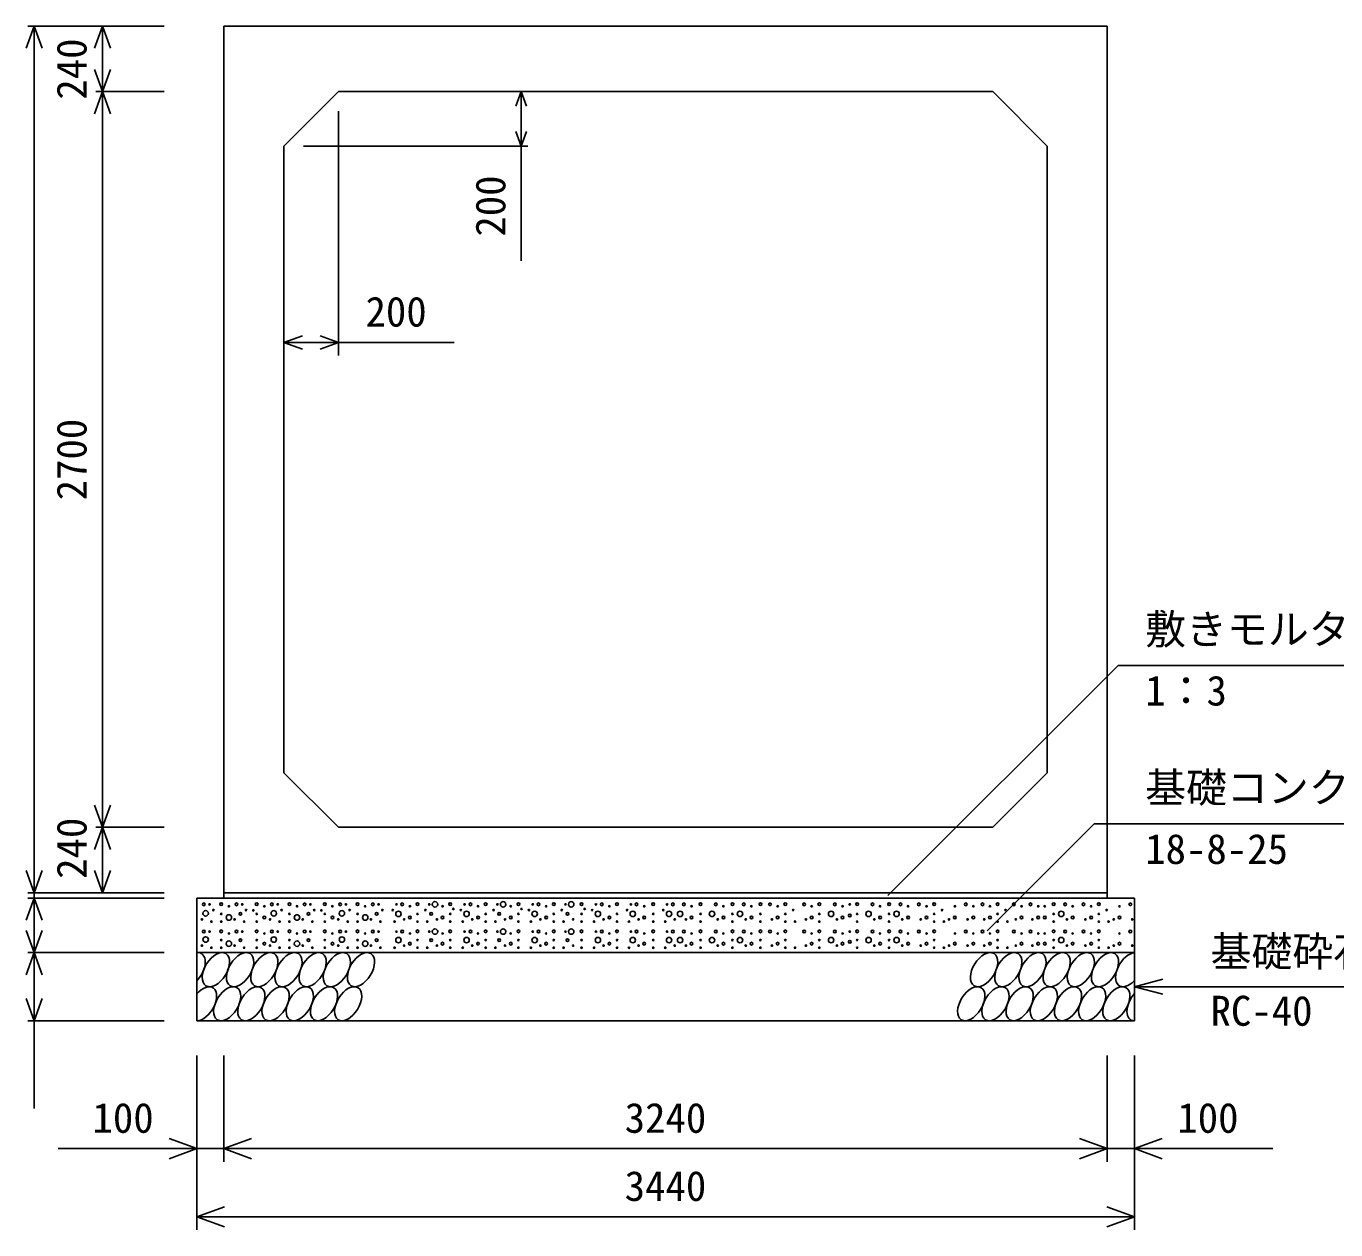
# Model space of a CAD drawing. Units: millimetres, scale not verified. Extents: x -100800 to 100800, y -35640 to 35640.
# Drawn here: x 77614 to 82418, y -4267 to 150 of the extents above; entities that cross this region are included whole.
import ezdxf
from ezdxf.enums import TextEntityAlignment as Align

# ---------------------------------------------------------------- set-up
doc = ezdxf.new("R2010")
doc.units = ezdxf.units.MM
doc.header["$LTSCALE"] = 120
for name, color, linetype, lineweight in [('0-0_DIM', 7, 'Continuous', 25), ('0-2_HATCH', 6, 'Continuous', 25), ('0-5_OUTLINE', 3, 'Continuous', 25)]:
    doc.layers.add(name, color=color, linetype=linetype, lineweight=lineweight)
doc.styles.add('ＭＳ ゴシック', font='')
doc.styles.get('ＭＳ ゴシック').set_extended_font_data('MS Gothic')

msp = doc.modelspace()

# ---------------------------------------------------------------- linework, layer by layer
at = {"layer": '0-0_DIM'}
for p, q in [((77619, 150.3), (78119.1, 150.3)), ((77643, 150.3), (77643, -3029.7)), ((77893, 150.3), (77893, -89.7)), ((77869, -89.7), (78119.1, -89.7)), ((77893, -2789.7), (77893, -89.7)), ((79429.5, -89.7), (79429.5, -289.7)), ((78759.1, -161.7), (78759.1, -1058.3)), ((78631.1, -289.7), (79453.5, -289.7)), ((79429.5, -710.5), (79429.5, -289.7)), ((78559.1, -1010.3), (78759.1, -1010.3)), ((79183.2, -1010.3), (78759.1, -1010.3)), ((81619, -2195.8), (80774.9, -3039.8)), ((81619, -2195.8), (82924.7, -2195.8)), ((81531.3, -2776.9), (81138.5, -3169.7)), ((81531.3, -2776.9), (83300.3, -2776.9)), ((77869, -2789.7), (78119.1, -2789.7)), ((77893, -2789.7), (77893, -3029.7)), ((77619, -3029.7), (78119.1, -3029.7)), ((77619, -3049.7), (78119.1, -3049.7)), ((77643, -3029.7), (77643, -3049.7)), ((77643, -3249.7), (77643, -3049.7)), ((77619, -3249.7), (78119.1, -3249.7)), ((77643, -3249.7), (77643, -3499.7)), ((81679.1, -3374.7), (81783.4, -3346.7)), ((81679.1, -3374.7), (82788, -3374.7)), ((81679.1, -3374.7), (81783.4, -3402.7)), ((77619, -3499.7), (78119.1, -3499.7)), ((77643, -3821.8), (77643, -3499.7)), ((78239.1, -4266.9), (78239.1, -3627.3)), ((78339.1, -4016.9), (78339.1, -3627.3)), ((81579.1, -4016.9), (81579.1, -3627.3)), ((81679.1, -4266.9), (81679.1, -3627.3)), ((77731.1, -3968.9), (78239.1, -3968.9)), ((78239.1, -3968.9), (78339.1, -3968.9)), ((78339.1, -3968.9), (81579.1, -3968.9)), ((78239.1, -4218.9), (81679.1, -4218.9))]:
    msp.add_line(p, q, dxfattribs=at)
for points in [[(77672.6, 69.1), (77643, 150.3), (77613.5, 69.1)], [(77922.6, 69.1), (77893, 150.3), (77863.5, 69.1)], [(77922.6, -8.5), (77893, -89.7), (77863.5, -8.5)], [(77922.6, -170.9), (77893, -89.7), (77863.5, -170.9)], [(79409.8, -143.8), (79429.5, -89.7), (79449.2, -143.8)], [(79409.8, -235.6), (79429.5, -289.7), (79449.2, -235.6)], [(78626.8, -985.7), (78559.1, -1010.3), (78626.8, -1035)], [(78691.4, -985.7), (78759.1, -1010.3), (78691.4, -1035)], [(77922.6, -2708.5), (77893, -2789.7), (77863.5, -2708.5)], [(77922.6, -2870.9), (77893, -2789.7), (77863.5, -2870.9)], [(77672.6, -2948.5), (77643, -3029.7), (77613.5, -2948.5)], [(77922.6, -2948.5), (77893, -3029.7), (77863.5, -2948.5)], [(77672.6, -3130.9), (77643, -3049.7), (77613.5, -3130.9)], [(77672.6, -3168.5), (77643, -3249.7), (77613.5, -3168.5)], [(77672.6, -3330.9), (77643, -3249.7), (77613.5, -3330.9)], [(77672.6, -3418.5), (77643, -3499.7), (77613.5, -3418.5)], [(78137.6, -3932), (78239.1, -3968.9), (78137.6, -4005.9)], [(78440.6, -4005.9), (78339.1, -3968.9), (78440.6, -3932)], [(81477.6, -3932), (81579.1, -3968.9), (81477.6, -4005.9)], [(81780.6, -3932), (81679.1, -3968.9), (81780.6, -4005.9)], [(82187.1, -3968.9), (81679.1, -3968.9), (81579.1, -3968.9)], [(78340.6, -4255.9), (78239.1, -4218.9), (78340.6, -4182)], [(81577.6, -4182), (81679.1, -4218.9), (81577.6, -4255.9)]]:
    msp.add_lwpolyline(points, dxfattribs=at)
at = {"layer": '0-2_HATCH'}
for centre, radius in [((78265.1, -3072.5), 5), ((78286.2, -3072.5), 2.5), ((78329.1, -3071.6), 5), ((78385.1, -3072.5), 5), ((78406.2, -3072.5), 2.5), ((78459.1, -3071.6), 5), ((78515.1, -3072.5), 5), ((78536.2, -3072.5), 2.5), ((78579.1, -3071.6), 5), ((78635.1, -3072.5), 5), ((78656.2, -3072.5), 2.5), ((78709.1, -3071.6), 5), ((78765.1, -3072.5), 5), ((78786.2, -3072.5), 2.5), ((78829.1, -3071.6), 5), ((78885.1, -3072.5), 5), ((78906.2, -3072.5), 2.5), ((78972, -3072.5), 2.5), ((78993.1, -3072.5), 5), ((79049.1, -3071.6), 5), ((79092, -3072.5), 2.5), ((79113.1, -3072.5), 10), ((79169.1, -3071.6), 5), ((79222, -3072.5), 2.5), ((79243.1, -3072.5), 5), ((79299.1, -3071.6), 5), ((79342, -3072.5), 2.5), ((79363.1, -3072.5), 10), ((79419.1, -3071.6), 5), ((79472, -3072.5), 2.5), ((79493.1, -3072.5), 5), ((79549.1, -3071.6), 5), ((79592, -3072.5), 2.5), ((79613.1, -3072.5), 10), ((79651, -3071.6), 5), ((79703.9, -3072.5), 2.5), ((79724.9, -3072.5), 5), ((79781, -3071.6), 5), ((79831.9, -3072.5), 2.5), ((79852.9, -3072.5), 5), ((79913.9, -3071.6), 5), ((79964.8, -3072.5), 2.5), ((79985.9, -3072.5), 5), ((80026.5, -3072.5), 5), ((80087.5, -3071.6), 5), ((80143.4, -3072.5), 5), ((80204.3, -3071.6), 5), ((80246.1, -3072.5), 5), ((80307, -3071.6), 5), ((80342.3, -3072.5), 5), ((80398.4, -3071.6), 5), ((80467.1, -3072.5), 5), ((80523.2, -3071.6), 5), ((80580.5, -3072.5), 5), ((80634.7, -3072.5), 2.5), ((80662, -3071.6), 5), ((80717.9, -3072.5), 5), ((80778.9, -3071.6), 5), ((80820.6, -3072.5), 5), ((80888.4, -3072.5), 5), ((80944.5, -3071.6), 5), ((81060.2, -3072.5), 5), ((81121.3, -3072.5), 5), ((81177.3, -3071.6), 5), ((81236.9, -3072.5), 5), ((81298, -3072.5), 5), ((81382.9, -3071.6), 5), ((81424.6, -3072.5), 5), ((81492.4, -3072.5), 5), ((81548.5, -3071.6), 5), ((81664.1, -3072.5), 5), ((78271.7, -3105.5), 10), ((78300.2, -3093.5), 2.5), ((78329.1, -3107.5), 2.5), ((78357.1, -3120.7), 10), ((78357.1, -3079.5), 2.5), ((78399.2, -3107.5), 5), ((78420.2, -3093.5), 2.5), ((78446.7, -3094.4), 2.5), ((78459.1, -3107.5), 2.5), ((78487.1, -3120.7), 5), ((78487.1, -3079.5), 2.5), ((78521.7, -3105.5), 10), ((78550.2, -3093.5), 2.5), ((78579.1, -3107.5), 2.5), ((78607.1, -3120.7), 10), ((78607.1, -3079.5), 2.5), ((78649.2, -3107.5), 5), ((78670.2, -3093.5), 2.5), ((78696.7, -3094.4), 2.5), ((78709.1, -3107.5), 2.5), ((78737.1, -3120.7), 5), ((78737.1, -3079.5), 2.5), ((78771.7, -3105.5), 10), ((78800.2, -3093.5), 2.5), ((78829.1, -3107.5), 2.5), ((78857.1, -3120.7), 10), ((78857.1, -3079.5), 2.5), ((78899.2, -3107.5), 5), ((78920.2, -3093.5), 2.5), ((78958, -3093.5), 2.5), ((78979, -3107.5), 10), ((79021.1, -3120.7), 5), ((79021.1, -3079.5), 2.5), ((79049.1, -3107.5), 2.5), ((79078, -3093.5), 2.5), ((79099, -3107.5), 5), ((79141.1, -3120.7), 5), ((79141.1, -3079.5), 2.5), ((79169.1, -3107.5), 2.5), ((79180.5, -3089.2), 2.5), ((79208, -3093.5), 2.5), ((79229, -3107.5), 10), ((79271.1, -3120.7), 5), ((79271.1, -3079.5), 2.5), ((79299.1, -3107.5), 2.5), ((79328, -3093.5), 2.5), ((79349, -3107.5), 5), ((79391.1, -3120.7), 5), ((79391.1, -3079.5), 2.5), ((79419.1, -3107.5), 2.5), ((79430.5, -3089.2), 2.5), ((79458, -3093.5), 2.5), ((79479, -3107.5), 10), ((79521.1, -3120.7), 5), ((79521.1, -3079.5), 2.5), ((79549.1, -3107.5), 2.5), ((79578, -3093.5), 2.5), ((79599, -3107.5), 5), ((79651, -3107.5), 2.5), ((79662.3, -3089.2), 2.5), ((79689.8, -3093.5), 2.5), ((79710.9, -3107.5), 10), ((79752.9, -3120.7), 5), ((79752.9, -3079.5), 2.5), ((79781, -3107.5), 2.5), ((79817.9, -3093.5), 2.5), ((79838.9, -3107.5), 10), ((79881, -3120.7), 5), ((79881, -3079.5), 2.5), ((79913.9, -3107.5), 2.5), ((79950.8, -3093.5), 2.5), ((79971.9, -3107.5), 10), ((80012.5, -3107.5), 10), ((80054.6, -3120.7), 5), ((80054.6, -3079.5), 2.5), ((80087.5, -3107.5), 2.5), ((80129.4, -3107.5), 10), ((80171.4, -3120.7), 5), ((80171.4, -3079.5), 2.5), ((80204.3, -3107.5), 2.5), ((80232.1, -3107.5), 10), ((80274.1, -3120.7), 5), ((80274.1, -3079.5), 2.5), ((80307, -3107.5), 2.5), ((80370.3, -3120.7), 5), ((80370.3, -3079.5), 2.5), ((80398.4, -3107.5), 2.5), ((80427.2, -3093.5), 2.5), ((80495.1, -3120.7), 5), ((80495.1, -3079.5), 2.5), ((80523.2, -3107.5), 2.5), ((80566.5, -3107.5), 10), ((80608.6, -3120.7), 5), ((80608.6, -3079.5), 2.5), ((80634.7, -3113.7), 5), ((80662, -3107.5), 2.5), ((80703.9, -3107.5), 10), ((80746, -3120.7), 5), ((80746, -3079.5), 2.5), ((80778.9, -3107.5), 2.5), ((80806.6, -3107.5), 10), ((80848.7, -3120.7), 5), ((80848.7, -3079.5), 2.5), ((80916.4, -3120.7), 5), ((80916.4, -3079.5), 2.5), ((80944.5, -3107.5), 2.5), ((80973.4, -3093.5), 2.5), ((81020.4, -3120.7), 5), ((81020.4, -3079.5), 2.5), ((81088.2, -3120.7), 5), ((81088.2, -3079.5), 2.5), ((81149.3, -3120.7), 5), ((81149.3, -3079.5), 2.5), ((81177.3, -3107.5), 2.5), ((81206.2, -3093.5), 2.5), ((81265, -3120.7), 5), ((81265, -3079.5), 2.5), ((81326.1, -3120.7), 5), ((81326.1, -3079.5), 2.5), ((81350, -3120.7), 5), ((81350, -3079.5), 2.5), ((81382.9, -3107.5), 2.5), ((81410.6, -3107.5), 10), ((81452.6, -3120.7), 5), ((81452.6, -3079.5), 2.5), ((81520.4, -3120.7), 5), ((81520.4, -3079.5), 2.5), ((81548.5, -3107.5), 2.5), ((81577.3, -3093.5), 2.5), ((81624.4, -3120.7), 5), ((81624.4, -3079.5), 2.5), ((78258.1, -3127.7), 2.5), ((78265.1, -3172.5), 5), ((78286.2, -3172.5), 2.5), ((78293.2, -3135.6), 2.5), ((78329.1, -3171.6), 5), ((78329.1, -3135.6), 2.5), ((78378.1, -3127.7), 2.5), ((78385.1, -3172.5), 5), ((78406.2, -3172.5), 2.5), ((78413.2, -3135.6), 2.5), ((78459.1, -3171.6), 5), ((78459.1, -3135.6), 2.5), ((78508.1, -3127.7), 2.5), ((78515.1, -3172.5), 5), ((78536.2, -3172.5), 2.5), ((78543.2, -3135.6), 2.5), ((78579.1, -3171.6), 5), ((78579.1, -3135.6), 2.5), ((78628.1, -3127.7), 2.5), ((78635.1, -3172.5), 5), ((78656.2, -3172.5), 2.5), ((78663.2, -3135.6), 2.5), ((78709.1, -3171.6), 5), ((78709.1, -3135.6), 2.5), ((78758.1, -3127.7), 2.5), ((78765.1, -3172.5), 5), ((78786.2, -3172.5), 2.5), ((78793.2, -3135.6), 2.5), ((78829.1, -3171.6), 5), ((78829.1, -3135.6), 2.5), ((78878.1, -3127.7), 2.5), ((78885.1, -3172.5), 5), ((78906.2, -3172.5), 2.5), ((78913.2, -3135.6), 2.5), ((78965, -3135.6), 2.5), ((78972, -3172.5), 2.5), ((78993.1, -3172.5), 5), ((79000.1, -3127.7), 2.5), ((79049.1, -3171.6), 5), ((79049.1, -3135.6), 2.5), ((79085, -3135.6), 2.5), ((79092, -3172.5), 2.5), ((79113.1, -3172.5), 10), ((79120.1, -3127.7), 2.5), ((79169.1, -3171.6), 5), ((79169.1, -3135.6), 2.5), ((79215, -3135.6), 2.5), ((79222, -3172.5), 2.5), ((79243.1, -3172.5), 5), ((79250.1, -3127.7), 2.5), ((79299.1, -3171.6), 5), ((79299.1, -3135.6), 2.5), ((79335, -3135.6), 2.5), ((79342, -3172.5), 2.5), ((79363.1, -3172.5), 10), ((79370.1, -3127.7), 2.5), ((79419.1, -3171.6), 5), ((79419.1, -3135.6), 2.5), ((79465, -3135.6), 2.5), ((79472, -3172.5), 2.5), ((79493.1, -3172.5), 5), ((79500.1, -3127.7), 2.5), ((79549.1, -3171.6), 5), ((79549.1, -3135.6), 2.5), ((79585, -3135.6), 2.5), ((79592, -3172.5), 2.5), ((79613.1, -3172.5), 10), ((79620.1, -3127.7), 2.5), ((79651, -3171.6), 5), ((79651, -3135.6), 2.5), ((79696.8, -3135.6), 2.5), ((79703.9, -3172.5), 2.5), ((79724.9, -3172.5), 5), ((79731.9, -3127.7), 2.5), ((79781, -3171.6), 5), ((79781, -3135.6), 2.5), ((79824.9, -3135.6), 2.5), ((79831.9, -3172.5), 2.5), ((79852.9, -3172.5), 5), ((79860, -3127.7), 2.5), ((79913.9, -3171.6), 5), ((79913.9, -3135.6), 2.5), ((79957.8, -3135.6), 2.5), ((79964.8, -3172.5), 2.5), ((79985.9, -3172.5), 5), ((79992.9, -3127.7), 2.5), ((80026.5, -3172.5), 5), ((80033.6, -3127.7), 2.5), ((80087.5, -3171.6), 5), ((80087.5, -3135.6), 2.5), ((80143.4, -3172.5), 5), ((80150.4, -3127.7), 2.5), ((80204.3, -3171.6), 5), ((80204.3, -3135.6), 2.5), ((80246.1, -3172.5), 5), ((80253.1, -3127.7), 2.5), ((80307, -3171.6), 5), ((80307, -3135.6), 2.5), ((80342.3, -3172.5), 5), ((80349.3, -3127.7), 2.5), ((80398.4, -3171.6), 5), ((80398.4, -3135.6), 2.5), ((80434.2, -3135.6), 2.5), ((80467.1, -3172.5), 5), ((80474.1, -3127.7), 2.5), ((80523.2, -3171.6), 5), ((80523.2, -3135.6), 2.5), ((80580.5, -3172.5), 5), ((80587.5, -3127.7), 2.5), ((80634.7, -3172.5), 2.5), ((80662, -3171.6), 5), ((80662, -3135.6), 2.5), ((80717.9, -3172.5), 5), ((80725, -3127.7), 2.5), ((80778.9, -3171.6), 5), ((80778.9, -3135.6), 2.5), ((80820.6, -3172.5), 5), ((80827.6, -3127.7), 2.5), ((80888.4, -3172.5), 5), ((80895.4, -3127.7), 2.5), ((80944.5, -3171.6), 5), ((80944.5, -3135.6), 2.5), ((80980.4, -3135.6), 2.5), ((80999.4, -3127.7), 2.5), ((81060.2, -3172.5), 5), ((81067.2, -3127.7), 2.5), ((81121.3, -3172.5), 5), ((81128.3, -3127.7), 2.5), ((81177.3, -3171.6), 5), ((81177.3, -3135.6), 2.5), ((81213.2, -3135.6), 2.5), ((81236.9, -3172.5), 5), ((81244, -3127.7), 2.5), ((81298, -3172.5), 5), ((81305, -3127.7), 2.5), ((81382.9, -3171.6), 5), ((81382.9, -3135.6), 2.5), ((81424.6, -3172.5), 5), ((81431.6, -3127.7), 2.5), ((81492.4, -3172.5), 5), ((81499.4, -3127.7), 2.5), ((81548.5, -3171.6), 5), ((81548.5, -3135.6), 2.5), ((81584.3, -3135.6), 2.5), ((81603.4, -3127.7), 2.5), ((81664.1, -3172.5), 5), ((81671.1, -3127.7), 2.5), ((78271.7, -3201.6), 10), ((78329.1, -3203.6), 2.5), ((78357.1, -3216.8), 10), ((78357.1, -3179.5), 2.5), ((78399.2, -3203.6), 5), ((78459.1, -3203.6), 2.5), ((78487.1, -3216.8), 5), ((78487.1, -3179.5), 2.5), ((78521.7, -3201.6), 10), ((78579.1, -3203.6), 2.5), ((78607.1, -3216.8), 10), ((78607.1, -3179.5), 2.5), ((78649.2, -3203.6), 5), ((78709.1, -3203.6), 2.5), ((78737.1, -3216.8), 5), ((78737.1, -3179.5), 2.5), ((78771.7, -3201.6), 10), ((78829.1, -3203.6), 2.5), ((78857.1, -3216.8), 10), ((78857.1, -3179.5), 2.5), ((78899.2, -3203.6), 5), ((78979, -3203.6), 10), ((79021.1, -3216.8), 5), ((79021.1, -3179.5), 2.5), ((79049.1, -3203.6), 2.5), ((79099, -3203.6), 5), ((79141.1, -3216.8), 5), ((79141.1, -3179.5), 2.5), ((79169.1, -3203.6), 2.5), ((79229, -3203.6), 10), ((79271.1, -3216.8), 5), ((79271.1, -3179.5), 2.5), ((79299.1, -3203.6), 2.5), ((79349, -3203.6), 5), ((79391.1, -3216.8), 5), ((79391.1, -3179.5), 2.5), ((79419.1, -3203.6), 2.5), ((79479, -3203.6), 10), ((79521.1, -3216.8), 5), ((79521.1, -3179.5), 2.5), ((79549.1, -3203.6), 2.5), ((79599, -3203.6), 5), ((79651, -3203.6), 2.5), ((79710.9, -3203.6), 10), ((79752.9, -3216.8), 5), ((79752.9, -3179.5), 2.5), ((79781, -3203.6), 2.5), ((79838.9, -3203.6), 10), ((79881, -3216.8), 5), ((79881, -3179.5), 2.5), ((79913.9, -3203.6), 2.5), ((79971.9, -3203.6), 10), ((80012.5, -3203.6), 10), ((80054.6, -3216.8), 5), ((80054.6, -3179.5), 2.5), ((80087.5, -3203.6), 2.5), ((80129.4, -3203.6), 10), ((80171.4, -3216.8), 5), ((80171.4, -3179.5), 2.5), ((80204.3, -3203.6), 2.5), ((80232.1, -3203.6), 10), ((80274.1, -3216.8), 5), ((80274.1, -3179.5), 2.5), ((80307, -3203.6), 2.5), ((80370.3, -3216.8), 5), ((80370.3, -3179.5), 2.5), ((80398.4, -3203.6), 2.5), ((80495.1, -3216.8), 5), ((80495.1, -3179.5), 2.5), ((80523.2, -3203.6), 2.5), ((80566.5, -3203.6), 10), ((80608.6, -3216.8), 5), ((80608.6, -3179.5), 2.5), ((80634.7, -3209.8), 5), ((80662, -3203.6), 2.5), ((80703.9, -3203.6), 10), ((80746, -3216.8), 5), ((80746, -3179.5), 2.5), ((80778.9, -3203.6), 2.5), ((80806.6, -3203.6), 10), ((80848.7, -3216.8), 5), ((80848.7, -3179.5), 2.5), ((80916.4, -3216.8), 5), ((80916.4, -3179.5), 2.5), ((80944.5, -3203.6), 2.5), ((81020.4, -3216.8), 5), ((81020.4, -3179.5), 2.5), ((81088.2, -3216.8), 5), ((81088.2, -3179.5), 2.5), ((81149.3, -3216.8), 5), ((81149.3, -3179.5), 2.5), ((81177.3, -3203.6), 2.5), ((81265, -3216.8), 5), ((81265, -3179.5), 2.5), ((81326.1, -3216.8), 5), ((81326.1, -3179.5), 2.5), ((81350, -3216.8), 5), ((81350, -3179.5), 2.5), ((81382.9, -3203.6), 2.5), ((81410.6, -3203.6), 10), ((81452.6, -3216.8), 5), ((81452.6, -3179.5), 2.5), ((81520.4, -3216.8), 5), ((81520.4, -3179.5), 2.5), ((81548.5, -3203.6), 2.5), ((81624.4, -3216.8), 5), ((81624.4, -3179.5), 2.5), ((78258.1, -3223.8), 2.5), ((78293.2, -3231.6), 2.5), ((78329.1, -3231.6), 2.5), ((78378.1, -3223.8), 2.5), ((78413.2, -3231.6), 2.5), ((78459.1, -3231.6), 2.5), ((78508.1, -3223.8), 2.5), ((78543.2, -3231.6), 2.5), ((78579.1, -3231.6), 2.5), ((78628.1, -3223.8), 2.5), ((78663.2, -3231.6), 2.5), ((78709.1, -3231.6), 2.5), ((78758.1, -3223.8), 2.5), ((78793.2, -3231.6), 2.5), ((78829.1, -3231.6), 2.5), ((78878.1, -3223.8), 2.5), ((78913.2, -3231.6), 2.5), ((78965, -3231.6), 2.5), ((79000.1, -3223.8), 2.5), ((79049.1, -3231.6), 2.5), ((79085, -3231.6), 2.5), ((79120.1, -3223.8), 2.5), ((79169.1, -3231.6), 2.5), ((79215, -3231.6), 2.5), ((79250.1, -3223.8), 2.5), ((79299.1, -3231.6), 2.5), ((79335, -3231.6), 2.5), ((79370.1, -3223.8), 2.5), ((79419.1, -3231.6), 2.5), ((79465, -3231.6), 2.5), ((79500.1, -3223.8), 2.5), ((79549.1, -3231.6), 2.5), ((79585, -3231.6), 2.5), ((79620.1, -3223.8), 2.5), ((79651, -3231.6), 2.5), ((79696.8, -3231.6), 2.5), ((79731.9, -3223.8), 2.5), ((79781, -3231.6), 2.5), ((79824.9, -3231.6), 2.5), ((79860, -3223.8), 2.5), ((79913.9, -3231.6), 2.5), ((79957.8, -3231.6), 2.5), ((79992.9, -3223.8), 2.5), ((80033.6, -3223.8), 2.5), ((80087.5, -3231.6), 2.5), ((80150.4, -3223.8), 2.5), ((80204.3, -3231.6), 2.5), ((80253.1, -3223.8), 2.5), ((80307, -3231.6), 2.5), ((80349.3, -3223.8), 2.5), ((80398.4, -3231.6), 2.5), ((80434.2, -3231.6), 2.5), ((80474.1, -3223.8), 2.5), ((80523.2, -3231.6), 2.5), ((80587.5, -3223.8), 2.5), ((80662, -3231.6), 2.5), ((80725, -3223.8), 2.5), ((80778.9, -3231.6), 2.5), ((80827.6, -3223.8), 2.5), ((80895.4, -3223.8), 2.5), ((80944.5, -3231.6), 2.5), ((80980.4, -3231.6), 2.5), ((80999.4, -3223.8), 2.5), ((81067.2, -3223.8), 2.5), ((81128.3, -3223.8), 2.5), ((81177.3, -3231.6), 2.5), ((81213.2, -3231.6), 2.5), ((81244, -3223.8), 2.5), ((81305, -3223.8), 2.5), ((81382.9, -3231.6), 2.5), ((81431.6, -3223.8), 2.5), ((81499.4, -3223.8), 2.5), ((81548.5, -3231.6), 2.5), ((81584.3, -3231.6), 2.5), ((81603.4, -3223.8), 2.5), ((81671.1, -3223.8), 2.5)]:
    msp.add_circle(centre, radius, dxfattribs=at)
for centre, start_param, end_param in [((78220.8, -3312.2), 4.335544, 6.724593), ((81659.8, -3312.2), 0.419949, 4.357003), ((78262.3, -3437.2), 3.496422, 7.58605), ((81701.4, -3437.2), 1.28053, 3.496422)]:
    msp.add_ellipse(centre, major_axis=(36.4, 58.9), ratio=0.5792, start_param=start_param, end_param=end_param, dxfattribs=at)
for centre in [(78309.5, -3312.2), (78398.2, -3312.2), (78486.9, -3312.2), (78575.6, -3312.2), (78664.3, -3312.2), (78753, -3312.2), (78841.6, -3312.2), (81127.6, -3312.2), (81216.3, -3312.2), (81305, -3312.2), (81393.7, -3312.2), (81482.4, -3312.2), (81571.1, -3312.2), (78351, -3437.2), (78439.7, -3437.2), (78528.4, -3437.2), (78617.1, -3437.2), (78705.8, -3437.2), (78794.5, -3437.2), (81080.5, -3437.2), (81169.2, -3437.2), (81257.9, -3437.2), (81346.6, -3437.2), (81435.3, -3437.2), (81524, -3437.2), (81612.7, -3437.2)]:
    msp.add_ellipse(centre, major_axis=(36.4, 58.9), ratio=0.5792, dxfattribs=at)
at = {"layer": '0-5_OUTLINE'}
for p, q in [((78339.1, -3049.7), (78339.1, 150.3)), ((78759.1, -89.7), (78559.1, -289.7)), ((78759.1, -89.7), (81159.1, -89.7)), ((81159.1, -89.7), (81359.1, -289.7)), ((78559.1, -2589.7), (78559.1, -289.7)), ((81359.1, -289.7), (81359.1, -2589.7)), ((78559.1, -2589.7), (78759.1, -2789.7)), ((81159.1, -2789.7), (81359.1, -2589.7)), ((81159.1, -2789.7), (78759.1, -2789.7)), ((78239.1, -3049.7), (78239.1, -3499.7)), ((78239.1, -3049.7), (81679.1, -3049.7)), ((81579.1, -3029.7), (78339.1, -3029.7)), ((81679.1, -3049.7), (81679.1, -3499.7)), ((78239.1, -3249.7), (81679.1, -3249.7)), ((78239.1, -3499.7), (81679.1, -3499.7))]:
    msp.add_line(p, q, dxfattribs=at)
msp.add_lwpolyline([(78339.1, 150.3), (81579.1, 150.3), (81579.1, -3049.7)], dxfattribs=at)

# ---------------------------------------------------------------- texts
at = {"layer": '0-0_DIM', "style": 'ＭＳ ゴシック'}
for s, p in [('240', (77868, -119.4)), ('200', (79404.5, -622)), ('2700', (77868, -1589.7)), ('240', (77868, -2978.9))]:
    msp.add_text(s, height=110, rotation=90, dxfattribs=at).set_placement(p, align=Align.BOTTOM_LEFT)
for s, p in [('200', (78858.3, -985.3)), ('敷きモルタル', (81718.6, -2150.8)), ('1：3', (81718.6, -2376)), ('基礎コンクリート', (81718.6, -2732)), ('18-8-25', (81718.6, -2957.1)), ('基礎砕石', (81958.3, -3333.5)), ('RC-40', (81958.3, -3551.1)), ('100', (77856.7, -3943.9)), ('3240', (79809.1, -3943.9)), ('100', (81836.5, -3943.9)), ('3440', (79809.1, -4193.9))]:
    msp.add_text(s, height=110, dxfattribs=at).set_placement(p, align=Align.BOTTOM_LEFT)

doc.saveas('drawing.dxf')
